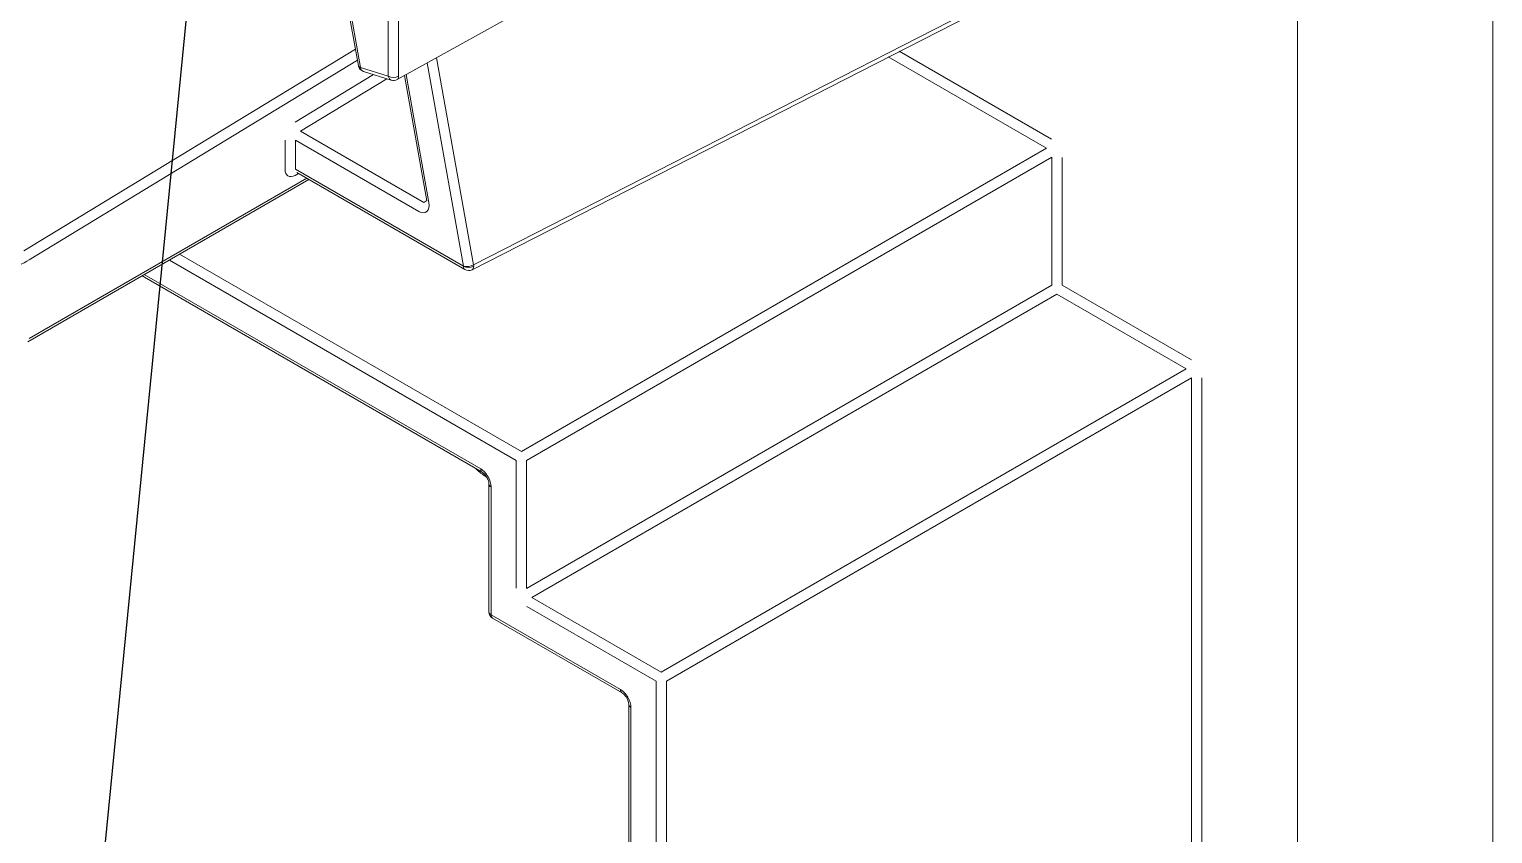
# Model space of a CAD drawing. Extents: x -0.5 to 12.5, y -8.2 to 0.
# Drawn here: x 6.332 to 7.319, y -4.007 to -3.465 of the extents above; entities that cross this region are included whole.
import ezdxf

# ---------------------------------------------------------------- set-up
doc = ezdxf.new("R2010")
doc.units = 0
doc.header["$LTSCALE"] = 0.5
doc.header["$MEASUREMENT"] = 0
doc.layers.get('0').update_dxf_attribs({"color": 255, "linetype": 'CONTINUOUS'})
doc.layers.add('End Cap', color=92, linetype='CONTINUOUS')
doc.layers.add('FAB DWG', color=221, linetype='CONTINUOUS')
doc.styles.add('ROM2', font='romans.shx', dxfattribs={"width": 0.85, "height": 1.5})
doc.dimstyles.new('LAYOUT_OVERALL-2020', dxfattribs={"dimtxt": 1.5, "dimasz": 1.5, "dimexe": 0.125, "dimexo": 0.125, "dimgap": 0.06, "dimtad": 0, "dimtih": 1, "dimtoh": 1, "dimdec": 4, "dimzin": 7, "dimdsep": 46, "dimlunit": 4, "dimtxsty": 'ROM2', "dimblk1": 'OPEN90', "dimcen": 0, "dimclrd": 256, "dimclre": 256, "dimclrt": 6, "dimadec": 0, "dimazin": 2, "dimtp": 0.1, "dimtm": 0.1, "dimtfac": 0.71, "dimtdec": 4, "dimtofl": 0, "dimtmove": 0, "dimatfit": 3, "dimfxl": 1, "dimfrac": 2, "dimtolj": 1, "dimtzin": 7, "dimlwd": -1, "dimlwe": -1, "dimarcsym": 1})

# ---------------------------------------------------------------- blocks, each defined once
blk = doc.blocks.new('_Open90')
at = {"color": 0, "linetype": 'ByBlock', "lineweight": -2}
for p, q in [((-0.5, 0.5), (0, 0)), ((0, 0), (-1, 0)), ((0, 0), (-0.5, -0.5))]:
    blk.add_line(p, q, dxfattribs=at)

msp = doc.modelspace()

# ---------------------------------------------------------------- linework, layer by layer
at = {"layer": 'End Cap', "lineweight": 13, "transparency": 16777216, "extrusion": (1.11022e-16, 0.816497, 0.57735)}
for p, q in [((7.31854, -2.28884), (7.31854, -5.73016)), ((7.18694, -2.36482), (7.18694, -5.76144)), ((7.11438, -3.20215), (6.57989, -3.49862)), ((6.54348, -3.43148), (6.55384, -3.48931)), ((6.55521, -3.49047), (6.54486, -3.43263)), ((6.57396, -3.44169), (6.57396, -3.4963)), ((6.5809, -3.49635), (6.5809, -3.44174)), ((6.98783, -3.44133), (6.63147, -3.62353)), ((6.6304, -3.62684), (6.98687, -3.44458)), ((6.55185, -3.47823), (6.32831, -3.61405)), ((7.02113, -3.53889), (6.91841, -3.47959)), ((6.33192, -3.62009), (6.55318, -3.48566)), ((6.57396, -3.4963), (6.55521, -3.49047)), ((6.60009, -3.48742), (6.62461, -3.62445)), ((6.63147, -3.62353), (6.60647, -3.48387)), ((6.91105, -3.48335), (7.0177, -3.54493)), ((6.56405, -3.4953), (6.51118, -3.52742)), ((6.51479, -3.53346), (6.57301, -3.49809)), ((6.55725, -3.49319), (6.576, -3.49902)), ((6.59996, -3.58034), (6.58484, -3.49587)), ((6.60134, -3.5815), (6.58591, -3.49528)), ((6.50433, -3.5395), (6.50433, -3.55906)), ((6.51137, -3.55906), (6.51137, -3.5395)), ((6.51137, -3.5395), (6.59448, -3.58749)), ((6.59791, -3.58145), (6.51479, -3.53346)), ((7.0177, -3.54493), (6.66366, -3.74934)), ((6.66717, -3.75543), (7.02122, -3.55102)), ((7.02122, -3.55102), (7.02122, -3.6372)), ((7.02816, -3.63725), (7.02816, -3.55107)), ((6.62461, -3.62445), (6.51137, -3.55906)), ((6.62564, -3.62672), (6.5124, -3.56134)), ((6.33089, -3.67548), (6.52049, -3.56601)), ((6.51903, -3.56517), (6.33192, -3.6732)), ((6.51118, -3.56323), (6.51349, -3.56197)), ((6.59992, -3.58014), (6.59791, -3.58145)), ((6.42637, -3.62036), (6.66023, -3.75538)), ((6.66366, -3.74934), (6.43331, -3.61635)), ((6.63625, -3.7611), (6.40942, -3.63014)), ((6.63729, -3.76338), (6.40796, -3.63098)), ((7.02122, -3.6372), (6.66717, -3.84161)), ((7.11539, -3.68761), (7.02816, -3.63725)), ((6.67069, -3.8477), (7.02474, -3.64329)), ((7.02474, -3.64329), (7.11197, -3.69365)), ((7.11197, -3.69365), (6.75792, -3.89806)), ((6.76144, -3.90415), (7.11548, -3.69975)), ((7.11548, -3.69975), (7.11548, -4.45654)), ((7.12243, -4.4566), (7.12243, -3.6998)), ((6.66023, -3.75538), (6.66023, -3.84156)), ((6.66717, -3.84161), (6.66717, -3.75543)), ((6.64123, -3.76635), (6.64044, -3.76681)), ((6.64183, -3.85743), (6.64183, -3.77125)), ((6.64329, -3.85946), (6.64329, -3.77329)), ((6.75792, -3.89806), (6.67069, -3.8477)), ((6.66726, -3.85374), (6.75449, -3.9041)), ((6.73052, -3.90982), (6.64329, -3.85946)), ((6.73155, -3.9121), (6.64432, -3.86174)), ((6.75449, -3.9041), (6.75449, -4.64003)), ((6.76144, -4.64009), (6.76144, -3.90415)), ((6.73549, -3.91507), (6.7347, -3.91553)), ((6.7361, -4.60054), (6.7361, -3.91997)), ((6.73755, -4.60257), (6.73755, -3.92201))]:
    msp.add_line(p, q, dxfattribs=at)
at = {"layer": 'End Cap', "lineweight": 13, "transparency": 16777216, "extrusion": (1.02435e-16, 2.22045e-16, -1)}
for centre, start, end in [((-6.55873, -3.48844), 287.28609, 349.85231), ((-6.57747, -3.49427), 240.9839, 287.28609)]:
    msp.add_arc(centre, 0.00498, start, end, dxfattribs=at)
at = {"layer": 'End Cap', "lineweight": 13, "transparency": 16777216, "extrusion": (4.69235e-17, 2.22045e-16, -1)}
msp.add_arc((-6.62813, -3.62241), 0.00498, 242.91987, 300, dxfattribs=at)
at = {"layer": 'End Cap', "lineweight": 13, "transparency": 16777216, "extrusion": (-8.5876e-18, 1.66533e-16, -1)}
msp.add_arc((-6.64681, -3.85743), 0.00498, 300, 0, dxfattribs=at)
at = {"layer": 'End Cap', "lineweight": 13, "transparency": 16777216}
for centre, major_axis, ratio, start_param, end_param in [((6.55873, -3.48844), (-0.0049, -0.00088), 0.432923, 0, 0.695126), ((6.57747, -3.49427), (0.00498, 0), 0.57735, -2.356194, -0.811578), ((6.57747, -3.49427), (0.00241, -0.00435), 0.558545, 0, 0.795232), ((6.62813, -3.62241), (0.00498, 0), 0.57735, -2.356194, -0.818295), ((6.62813, -3.62241), (0.00227, -0.00443), 0.572963, 0, 0.814283), ((6.62813, -3.62241), (-0.00227, 0.00443), 0.572963, -2.32731, -2.100772), ((6.64681, -3.77125), (-0.00498, 0), 0.57735, -0.000005, 0.785398), ((6.64681, -3.85743), (-0.00498, 0), 0.57735, 0, 0.785398), ((6.74107, -3.91997), (-0.00498, 0), 0.57735, -0.000005, 0.785398)]:
    msp.add_ellipse(centre, major_axis=major_axis, ratio=ratio, start_param=start_param, end_param=end_param, dxfattribs=at)
at = {"layer": 'End Cap', "lineweight": 13, "transparency": 16777216, "extrusion": (-3.00216e-17, 1.83754e-16, -1)}
msp.add_ellipse((6.55873, -3.48844), major_axis=(-0.00148, -0.00475), ratio=0.692275, start_param=0, end_param=0.927394, dxfattribs=at)
at = {"layer": 'End Cap', "lineweight": 13, "transparency": 16777216, "extrusion": (-3.54532e-16, 1.68467e-16, -1)}
msp.add_ellipse((6.57747, -3.49427), major_axis=(-0.00148, -0.00475), ratio=0.692275, start_param=0, end_param=0.927394, dxfattribs=at)
at = {"layer": 'End Cap', "lineweight": 13, "transparency": 16777216, "extrusion": (-1.29348e-16, 3.31074e-16, -1)}
msp.add_ellipse((6.51137, -3.555), major_axis=(-0.00498, -0.00862), ratio=0.57735, start_param=-0.759218, end_param=0.785398, dxfattribs=at)
at = {"layer": 'End Cap', "lineweight": 13, "transparency": 16777216, "extrusion": (3.26256e-16, 2.11069e-16, -1)}
msp.add_ellipse((6.5949, -3.5806), major_axis=(0.00471, -0.00729), ratio=0.613354, start_param=-0.088945, end_param=0.87579, dxfattribs=at)
at = {"layer": 'End Cap', "lineweight": 13, "transparency": 16777216, "extrusion": (1.02468e-18, 1.24122e-16, -1)}
msp.add_ellipse((6.59542, -3.58015), major_axis=(0.00388, -0.00792), ratio=0.594211, start_param=-1.122922, end_param=-0.158187, dxfattribs=at)
at = {"layer": 'End Cap', "lineweight": 13, "transparency": 16777216, "extrusion": (1.03544e-16, -2.63434e-16, -1)}
msp.add_ellipse((6.62813, -3.62241), major_axis=(-0.0049, -0.00088), ratio=0.432923, start_param=-2.239742, end_param=-0.695126, dxfattribs=at)
at = {"layer": 'End Cap', "lineweight": 13, "transparency": 16777216, "extrusion": (6.66668e-17, 2.82004e-16, -1)}
msp.add_ellipse((6.62813, -3.62241), major_axis=(-0.00249, -0.00431), ratio=0.57735, start_param=0, end_param=0.785398, dxfattribs=at)
at = {"layer": 'End Cap', "lineweight": 13, "transparency": 16777216, "extrusion": (1.43223e-16, 2.90272e-16, -1)}
msp.add_ellipse((6.63666, -3.76832), major_axis=(0.00494, -0.00767), ratio=0.540375, start_param=-2.331832, end_param=-1.481211, dxfattribs=at)
at = {"layer": 'End Cap', "lineweight": 13, "transparency": 16777216, "extrusion": (-3.71854e-18, -6.19519e-17, -1)}
msp.add_ellipse((6.63977, -3.75907), major_axis=(-0.00249, -0.00431), ratio=0.57735, start_param=-0.000005, end_param=0.785398, dxfattribs=at)
at = {"layer": 'End Cap', "lineweight": 13, "transparency": 16777216, "extrusion": (1.21971e-16, 1.8761e-16, -1)}
msp.add_ellipse((6.63724, -3.76932), major_axis=(-0.00417, 0.00811), ratio=0.540375, start_param=1.481211, end_param=2.331832, dxfattribs=at)
at = {"layer": 'End Cap', "lineweight": 13, "transparency": 16777216, "extrusion": (-2.84726e-16, 2.28485e-16, -1)}
msp.add_ellipse((6.64681, -3.85743), major_axis=(-0.00249, -0.00431), ratio=0.57735, start_param=0, end_param=0.785398, dxfattribs=at)
at = {"layer": 'End Cap', "lineweight": 13, "transparency": 16777216, "extrusion": (2.19947e-16, 2.73647e-16, -1)}
msp.add_ellipse((6.73092, -3.91704), major_axis=(0.00494, -0.00767), ratio=0.540375, start_param=-2.331832, end_param=-1.481211, dxfattribs=at)
at = {"layer": 'End Cap', "lineweight": 13, "transparency": 16777216, "extrusion": (-1.88578e-16, 1.72974e-16, -1)}
msp.add_ellipse((6.73404, -3.90779), major_axis=(-0.00249, -0.00431), ratio=0.57735, start_param=-0.000005, end_param=0.785398, dxfattribs=at)
at = {"layer": 'End Cap', "lineweight": 13, "transparency": 16777216, "extrusion": (2.44657e-16, 3.1316e-16, -1)}
msp.add_ellipse((6.7315, -3.91804), major_axis=(-0.00417, 0.00811), ratio=0.540375, start_param=1.481211, end_param=2.331832, dxfattribs=at)
at = {"layer": 'End Cap', "lineweight": 13, "transparency": 16777216}
for points, knots in [([(6.19117, -3.62211), (6.20038, -3.62743), (6.21143, -3.63164), (6.22346, -3.63442), (6.23549, -3.63719), (6.24852, -3.63854), (6.26154, -3.63835), (6.27457, -3.63816), (6.2876, -3.63644), (6.29963, -3.63332), (6.31166, -3.6302), (6.3227, -3.62568), (6.33192, -3.62009)], [0, 0, 0, 0, 0.25, 0.25, 0.25, 0.5, 0.5, 0.5, 0.75, 0.75, 0.75, 1, 1, 1, 1]), ([(6.63296, -3.76088), (6.63333, -3.76123), (6.63473, -3.7625), (6.63721, -3.76454), (6.63934, -3.76606), (6.64042, -3.76677)], [-0.2496505, -0.2496505, -0.2496505, -0.2496505, -0.2235597, -0.1528628, -0.0813181, -0.0813181, -0.0813181, -0.0813181]), ([(6.64044, -3.76681), (6.64014, -3.76629), (6.6398, -3.7658), (6.63911, -3.76492), (6.63874, -3.76453), (6.63804, -3.76389), (6.6377, -3.76364), (6.63737, -3.76343), (6.63733, -3.7634), (6.63729, -3.76338)], [0, 0, 0, 0, 0.00178637, 0.00178637, 0.003525184, 0.003525184, 0.005213675, 0.005213675, 0.005489646, 0.005489646, 0.005489646, 0.005489646]), ([(6.64183, -3.77125), (6.64183, -3.771), (6.64181, -3.77067), (6.64169, -3.76996), (6.6416, -3.76956), (6.64133, -3.76869), (6.64114, -3.7682), (6.64077, -3.76741), (6.64061, -3.76711), (6.64044, -3.76681)], [0, 0, 0, 0, 0.001417555, 0.001417555, 0.002836711, 0.002836711, 0.004455887, 0.004455887, 0.005496764, 0.005496764, 0.005496764, 0.005496764]), ([(6.7347, -3.91553), (6.73441, -3.91502), (6.73407, -3.91452), (6.73337, -3.91364), (6.733, -3.91325), (6.73231, -3.91261), (6.73197, -3.91236), (6.73164, -3.91215), (6.73159, -3.91212), (6.73155, -3.9121)], [0, 0, 0, 0, 0.00178637, 0.00178637, 0.003525184, 0.003525184, 0.005213675, 0.005213675, 0.005489646, 0.005489646, 0.005489646, 0.005489646]), ([(6.7361, -3.91997), (6.7361, -3.91972), (6.73607, -3.91939), (6.73595, -3.91868), (6.73586, -3.91828), (6.73559, -3.91741), (6.7354, -3.91692), (6.73504, -3.91614), (6.73488, -3.91583), (6.7347, -3.91553)], [0, 0, 0, 0, 0.001417555, 0.001417555, 0.002836711, 0.002836711, 0.004455887, 0.004455887, 0.005496764, 0.005496764, 0.005496764, 0.005496764])]:
    msp.add_open_spline(points, degree=3, knots=knots, dxfattribs=at)

# ---------------------------------------------------------------- leaders
at = {"layer": 'FAB DWG', "ltscale": 0.5, "transparency": 16777216}
msp.add_leader([(6.47422, -3.08632), (6.11486, -6.73951)], dimstyle='LAYOUT_OVERALL-2020', override={"dimasz": 0.25, "dimgap": 0.06, "dimtad": 0}, dxfattribs=at)

doc.saveas('drawing.dxf')
